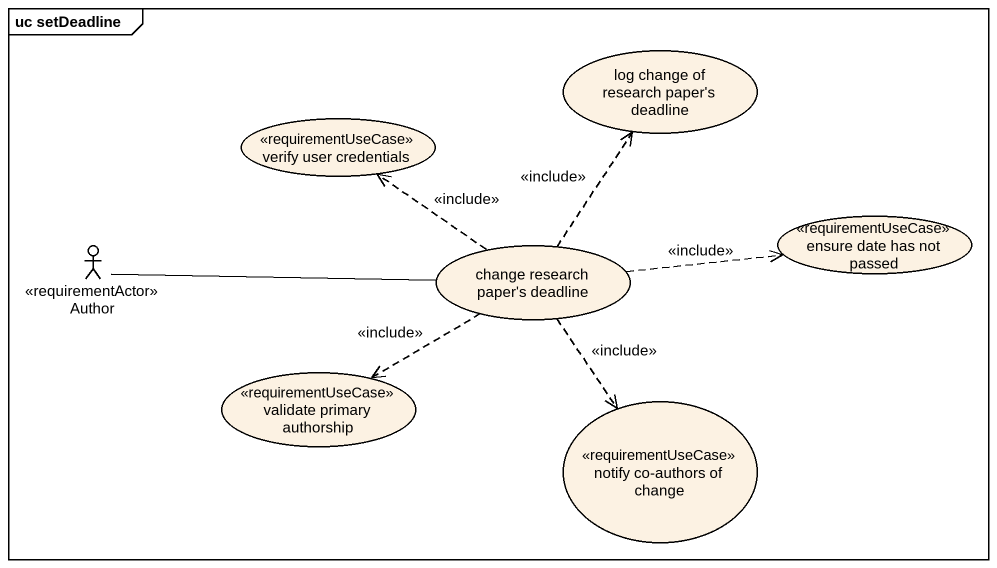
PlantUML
@startuml
mainframe uc setDeadline
usecase "log change of research paper's deadline" as log_change_of_research
usecase "verify user credentials" as verify_user_credentials <<requirementUseCase>>
actor Author <<requirementActor>>
usecase "change research paper's deadline" as change_research_paper_s
usecase "ensure date has not passed" as ensure_date_has_not_passed <<requirementUseCase>>
usecase "validate primary authorship" as validate_primary_authorship <<requirementUseCase>>
usecase "notify co-authors of change" as notify_co_authors_of_change <<requirementUseCase>>
Author -right- change_research_paper_s
change_research_paper_s .up.> log_change_of_research : <<include>>
change_research_paper_s .up.> verify_user_credentials : <<include>>
change_research_paper_s .right.> ensure_date_has_not_passed : <<include>>
change_research_paper_s .left.> validate_primary_authorship : <<include>>
change_research_paper_s ..> notify_co_authors_of_change : <<include>>
@enduml
